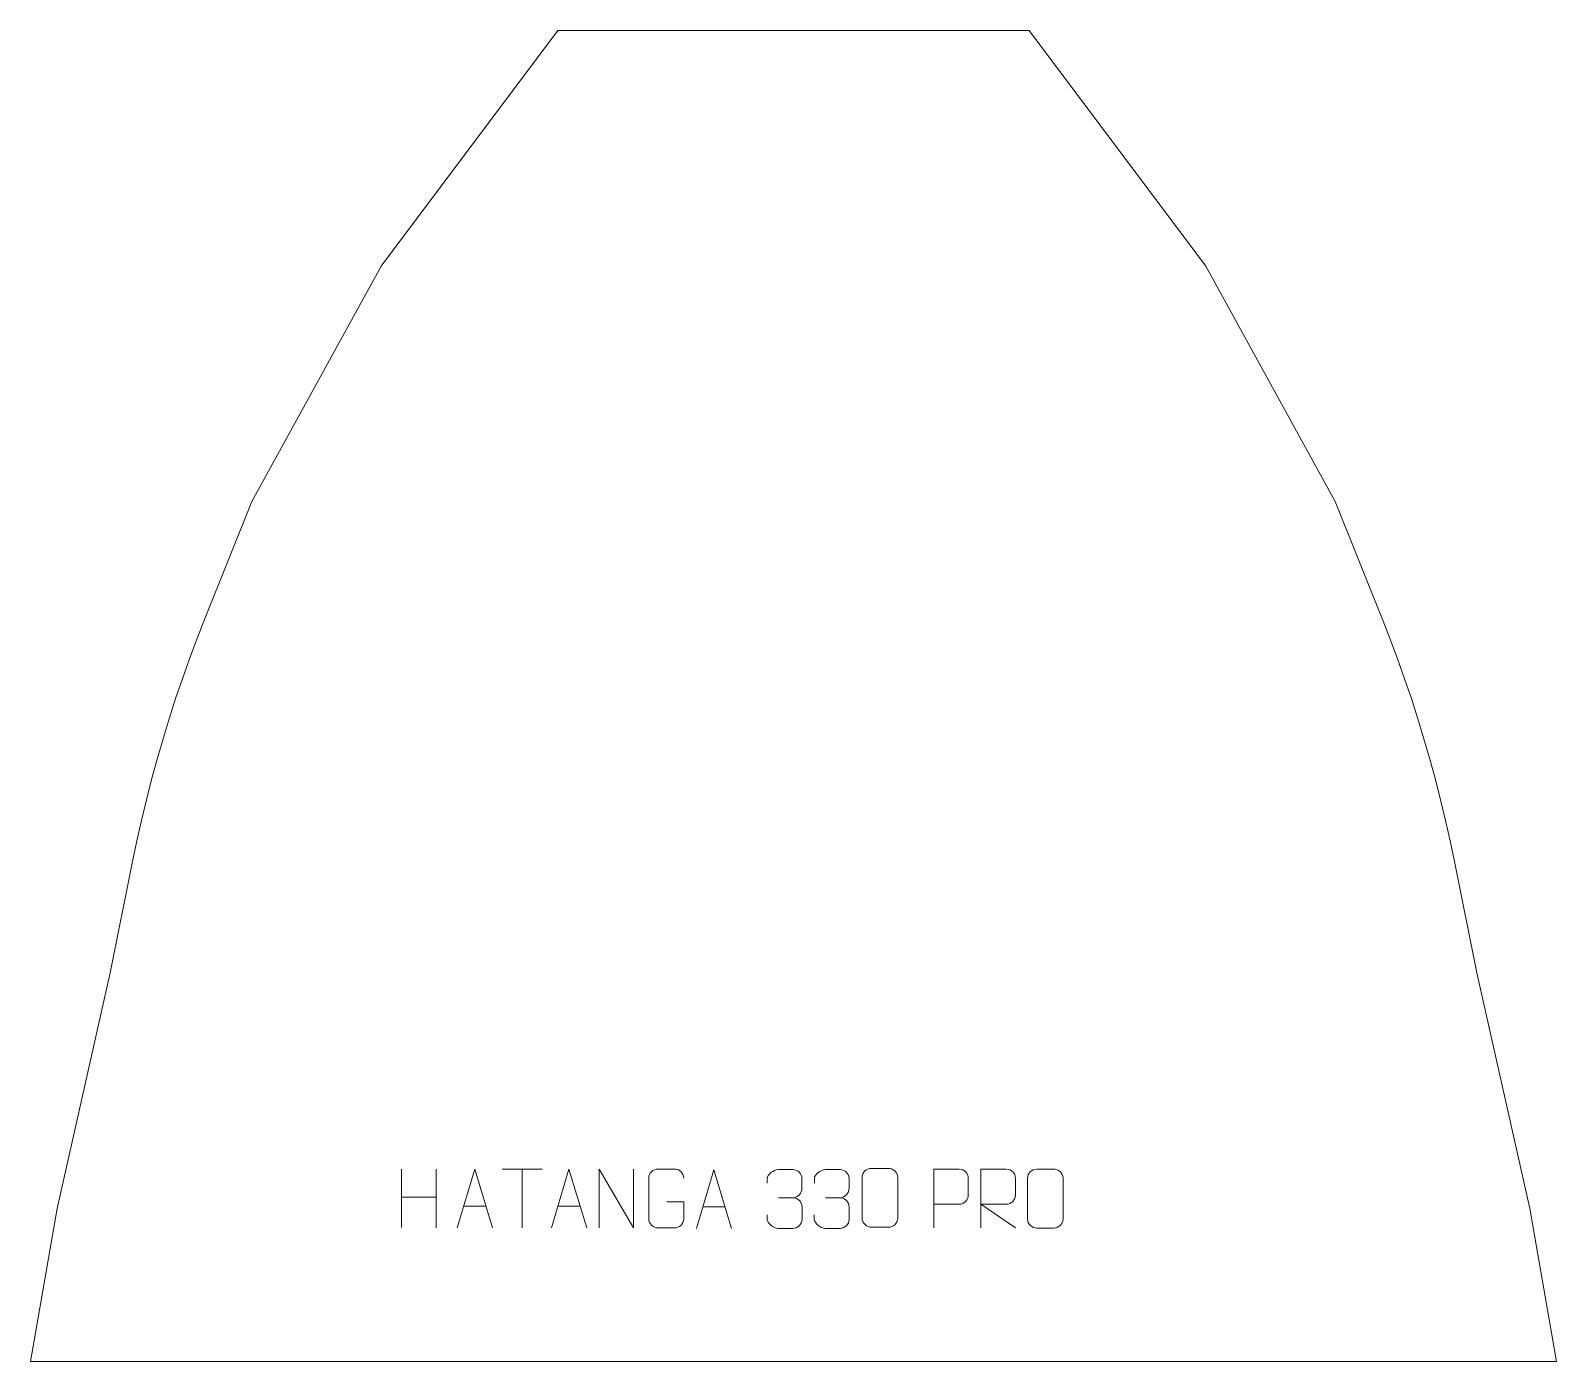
# Model space of a CAD drawing. Header units: millimetres. Extents: x -319 to 329, y 792 to 1357.
import ezdxf

# ---------------------------------------------------------------- set-up
doc = ezdxf.new("R2010")
doc.units = ezdxf.units.MM
doc.header["$MEASUREMENT"] = 0
doc.layers.add('layer 1', color=7, linetype='Continuous')

msp = doc.modelspace()

# ---------------------------------------------------------------- linework, layer by layer
at = {"layer": 'layer 1', "color": 242, "lineweight": 9}
msp.add_open_spline([(-95.0819, 1357.227), (-95.0819, 1357.227), (104.9183, 1357.227), (104.9183, 1357.227), (104.9183, 1357.227), (104.9183, 1357.227), (179.9185, 1257.2274), (179.9185, 1257.2274), (179.9185, 1257.2274), (179.9185, 1257.2274), (234.9185, 1157.2268), (234.9185, 1157.2268), (234.9185, 1157.2268), (234.9185, 1157.2268), (254.9187, 1107.227), (254.9187, 1107.227), (254.9187, 1107.227), (254.9187, 1107.227), (258.1786, 1098.8922), (258.1786, 1098.8922), (258.1786, 1098.8922), (258.1786, 1098.8922), (261.3111, 1090.5075), (261.3111, 1090.5075), (261.3111, 1090.5075), (261.3111, 1090.5075), (264.3159, 1082.0774), (264.3159, 1082.0774), (264.3159, 1082.0774), (264.3159, 1082.0774), (267.1917, 1073.6013), (267.1917, 1073.6013), (267.1917, 1073.6013), (267.1917, 1073.6013), (269.9378, 1065.0831), (269.9378, 1065.0831), (269.9378, 1065.0831), (269.9378, 1065.0831), (272.5535, 1056.524), (272.5535, 1056.524), (272.5535, 1056.524), (272.5535, 1056.524), (275.0391, 1047.9266), (275.0391, 1047.9266), (275.0391, 1047.9266), (275.0391, 1047.9266), (277.3912, 1039.2903), (277.3912, 1039.2903), (277.3912, 1039.2903), (277.3912, 1039.2903), (279.6132, 1030.6203), (279.6132, 1030.6203), (279.6132, 1030.6203), (279.6132, 1030.6203), (281.7015, 1021.9181), (281.7015, 1021.9181), (281.7015, 1021.9181), (281.7015, 1021.9181), (283.6573, 1013.1842), (283.6573, 1013.1842), (283.6573, 1013.1842), (283.6573, 1013.1842), (285.4795, 1004.4216), (285.4795, 1004.4216), (285.4795, 1004.4216), (285.4795, 1004.4216), (294.9188, 957.2269), (294.9188, 957.2269), (294.9188, 957.2269), (294.9188, 957.2269), (317.4192, 857.2274), (317.4192, 857.2274), (317.4192, 857.2274), (317.4192, 857.2274), (328.7941, 792.2266), (328.7941, 792.2266), (328.7941, 792.2266), (328.7941, 792.2266), (-318.9563, 792.2266), (-318.9563, 792.2266), (-318.9563, 792.2266), (-318.9563, 792.2266), (-307.5815, 857.2274), (-307.5815, 857.2274), (-307.5815, 857.2274), (-307.5815, 857.2274), (-285.0814, 957.2269), (-285.0814, 957.2269), (-285.0814, 957.2269), (-285.0814, 957.2269), (-275.6428, 1004.4216), (-275.6428, 1004.4216), (-275.6428, 1004.4216), (-275.6428, 1004.4216), (-273.8195, 1013.1842), (-273.8195, 1013.1842), (-273.8195, 1013.1842), (-273.8195, 1013.1842), (-271.8651, 1021.9181), (-271.8651, 1021.9181), (-271.8651, 1021.9181), (-271.8651, 1021.9181), (-269.7769, 1030.6203), (-269.7769, 1030.6203), (-269.7769, 1030.6203), (-269.7769, 1030.6203), (-267.5548, 1039.2903), (-267.5548, 1039.2903), (-267.5548, 1039.2903), (-267.5548, 1039.2903), (-265.2017, 1047.9266), (-265.2017, 1047.9266), (-265.2017, 1047.9266), (-265.2017, 1047.9266), (-262.7171, 1056.524), (-262.7171, 1056.524), (-262.7171, 1056.524), (-262.7171, 1056.524), (-260.1011, 1065.0831), (-260.1011, 1065.0831), (-260.1011, 1065.0831), (-260.1011, 1065.0831), (-257.3554, 1073.6013), (-257.3554, 1073.6013), (-257.3554, 1073.6013), (-257.3554, 1073.6013), (-254.4796, 1082.0774), (-254.4796, 1082.0774), (-254.4796, 1082.0774), (-254.4796, 1082.0774), (-251.4747, 1090.5075), (-251.4747, 1090.5075), (-251.4747, 1090.5075), (-251.4747, 1090.5075), (-248.3422, 1098.8922), (-248.3422, 1098.8922), (-248.3422, 1098.8922), (-248.3422, 1098.8922), (-245.082, 1107.227), (-245.082, 1107.227), (-245.082, 1107.227), (-245.082, 1107.227), (-225.0821, 1157.2268), (-225.0821, 1157.2268), (-225.0821, 1157.2268), (-225.0821, 1157.2268), (-170.0808, 1257.2274), (-170.0808, 1257.2274), (-170.0808, 1257.2274), (-170.0808, 1257.2274), (-95.0819, 1357.227), (-95.0819, 1357.227)], degree=3, knots=[0, 0, 0, 0, 0.02564103, 0.02564103, 0.02564103, 0.02564103, 0.05128205, 0.05128205, 0.05128205, 0.05128205, 0.07692308, 0.07692308, 0.07692308, 0.07692308, 0.1025641, 0.1025641, 0.1025641, 0.1025641, 0.12820513, 0.12820513, 0.12820513, 0.12820513, 0.15384615, 0.15384615, 0.15384615, 0.15384615, 0.17948718, 0.17948718, 0.17948718, 0.17948718, 0.20512821, 0.20512821, 0.20512821, 0.20512821, 0.23076923, 0.23076923, 0.23076923, 0.23076923, 0.25641026, 0.25641026, 0.25641026, 0.25641026, 0.28205128, 0.28205128, 0.28205128, 0.28205128, 0.30769231, 0.30769231, 0.30769231, 0.30769231, 0.33333333, 0.33333333, 0.33333333, 0.33333333, 0.35897436, 0.35897436, 0.35897436, 0.35897436, 0.38461538, 0.38461538, 0.38461538, 0.38461538, 0.41025641, 0.41025641, 0.41025641, 0.41025641, 0.43589744, 0.43589744, 0.43589744, 0.43589744, 0.46153846, 0.46153846, 0.46153846, 0.46153846, 0.48717949, 0.48717949, 0.48717949, 0.48717949, 0.51282051, 0.51282051, 0.51282051, 0.51282051, 0.53846154, 0.53846154, 0.53846154, 0.53846154, 0.56410256, 0.56410256, 0.56410256, 0.56410256, 0.58974359, 0.58974359, 0.58974359, 0.58974359, 0.61538462, 0.61538462, 0.61538462, 0.61538462, 0.64102564, 0.64102564, 0.64102564, 0.64102564, 0.66666667, 0.66666667, 0.66666667, 0.66666667, 0.69230769, 0.69230769, 0.69230769, 0.69230769, 0.71794872, 0.71794872, 0.71794872, 0.71794872, 0.74358974, 0.74358974, 0.74358974, 0.74358974, 0.76923077, 0.76923077, 0.76923077, 0.76923077, 0.79487179, 0.79487179, 0.79487179, 0.79487179, 0.82051282, 0.82051282, 0.82051282, 0.82051282, 0.84615385, 0.84615385, 0.84615385, 0.84615385, 0.87179487, 0.87179487, 0.87179487, 0.87179487, 0.8974359, 0.8974359, 0.8974359, 0.8974359, 0.92307692, 0.92307692, 0.92307692, 0.92307692, 0.94871795, 0.94871795, 0.94871795, 0.94871795, 1, 1, 1, 1], dxfattribs=at)
at = {"layer": 'layer 1', "color": 250, "lineweight": 9}
for points in [[(-161.4218, 873.9144), (-161.4218, 873.9144), (-161.4218, 849.1369), (-161.4218, 849.1369)], [(-146.7785, 873.9144), (-146.7785, 873.9144), (-146.7785, 848.9609), (-146.7785, 848.9609)], [(-118.8087, 873.8909), (-118.8087, 873.8909), (-101.8215, 873.8909), (-101.8215, 873.8909)], [(-110.3149, 848.9609), (-110.3149, 848.9609), (-110.3149, 873.9144), (-110.3149, 873.9144)], [(-161.4218, 862.0321), (-161.4218, 862.0321), (-146.7785, 862.0325), (-146.7785, 862.0325)], [(-1.503, 861.7139), (-1.503, 861.7139), (4.6934, 861.7139), (4.6934, 861.7139)], [(18.497, 861.7139), (18.497, 861.7139), (24.6934, 861.7139), (24.6934, 861.7139)], [(-135.063, 858.2103), (-135.063, 858.2103), (-125.5673, 858.2103), (-125.5673, 858.2103)], [(-95.063, 858.2103), (-95.063, 858.2103), (-85.5673, 858.2103), (-85.5673, 858.2103)], [(-33.5959, 857.9393), (-33.5959, 857.9393), (-24.1002, 857.9393), (-24.1002, 857.9393)]]:
    msp.add_open_spline(points, degree=3, dxfattribs=at)
for points, knots in [([(-137.7856, 848.9609), (-137.7856, 848.9609), (-130.4146, 873.9144), (-130.4146, 873.9144), (-130.4146, 873.9144), (-130.4146, 873.9144), (-122.8447, 848.9609), (-122.8447, 848.9609)], [0, 0, 0, 0, 0.33333333, 0.33333333, 0.33333333, 0.33333333, 1, 1, 1, 1]), ([(-97.7856, 848.9609), (-97.7856, 848.9609), (-90.4146, 873.9144), (-90.4146, 873.9144), (-90.4146, 873.9144), (-90.4146, 873.9144), (-82.8447, 848.9609), (-82.8447, 848.9609)], [0, 0, 0, 0, 0.33333333, 0.33333333, 0.33333333, 0.33333333, 1, 1, 1, 1]), ([(-77.6426, 848.9609), (-77.6426, 848.9609), (-77.6426, 873.9144), (-77.6426, 873.9144), (-77.6426, 873.9144), (-77.6426, 873.9144), (-62.9878, 848.9609), (-62.9878, 848.9609), (-62.9878, 848.9609), (-62.9878, 848.9609), (-62.9878, 873.9144), (-62.9878, 873.9144)], [0, 0, 0, 0, 0.25, 0.25, 0.25, 0.25, 0.5, 0.5, 0.5, 0.5, 1, 1, 1, 1]), ([(-48.8481, 859.9393), (-48.8481, 859.9393), (-41.68, 859.9393), (-41.68, 859.9393), (-41.68, 859.9393), (-41.68, 859.9393), (-41.68, 852.7712), (-41.68, 852.7712), (-41.68, 852.7712), (-41.8197, 850.4478), (-43.4969, 848.9682), (-45.6447, 848.9574), (-45.6447, 848.9574), (-47.9765, 848.9578), (-50.3085, 848.9578), (-52.64, 848.9574), (-52.64, 848.9574), (-54.5649, 848.852), (-56.5371, 850.7365), (-56.5259, 852.7538), (-56.5259, 852.7538), (-56.5255, 858.5239), (-56.5255, 864.2936), (-56.5259, 870.0629), (-56.5259, 870.0629), (-56.5217, 872.201), (-54.7749, 873.9202), (-52.6226, 873.9068), (-52.6226, 873.9068), (-50.2969, 873.9068), (-47.9708, 873.9068), (-45.6447, 873.9068), (-45.6447, 873.9068), (-43.698, 873.9422), (-41.7066, 872.4507), (-41.68, 870.013)], [0, 0, 0, 0, 0.1, 0.1, 0.1, 0.1, 0.2, 0.2, 0.2, 0.2, 0.3, 0.3, 0.3, 0.3, 0.4, 0.4, 0.4, 0.4, 0.5, 0.5, 0.5, 0.5, 0.6, 0.6, 0.6, 0.6, 0.7, 0.7, 0.7, 0.7, 0.8, 0.8, 0.8, 0.8, 1, 1, 1, 1]), ([(-36.3185, 848.6899), (-36.3185, 848.6899), (-28.9475, 873.6434), (-28.9475, 873.6434), (-28.9475, 873.6434), (-28.9475, 873.6434), (-21.3776, 848.6899), (-21.3776, 848.6899)], [0, 0, 0, 0, 0.33333333, 0.33333333, 0.33333333, 0.33333333, 1, 1, 1, 1]), ([(-6.2127, 867.9591), (-6.2127, 867.9591), (-6.2127, 869.8163), (-6.2127, 869.8163), (-6.2127, 869.8163), (-6.227, 871.5582), (-3.5625, 873.6763), (-1.5034, 873.6536), (-1.5034, 873.6536), (0.5607, 873.6536), (2.6247, 873.6536), (4.6884, 873.6536), (4.6884, 873.6536), (6.8829, 873.6624), (8.4812, 871.8156), (8.5256, 869.9035), (8.5256, 869.9035), (8.5252, 868.4684), (8.5252, 867.0333), (8.5256, 865.5978), (8.5256, 865.5978), (8.477, 863.9443), (6.8744, 861.7143), (4.6761, 861.7243), (4.6761, 861.7243), (6.8798, 861.7131), (8.4878, 859.9099), (8.5418, 857.8504), (8.5418, 857.8504), (8.5414, 856.0657), (8.5414, 854.281), (8.5418, 852.4959), (8.5418, 852.4959), (8.5519, 850.4345), (6.497, 848.6714), (4.6761, 848.6795), (4.6761, 848.6795), (2.6108, 848.6798), (0.5456, 848.6798), (-1.52, 848.6795), (-1.52, 848.6795), (-3.6886, 848.691), (-6.2196, 851.0912), (-6.2382, 852.553), (-6.2382, 852.553), (-6.2382, 852.553), (-6.2382, 854.4616), (-6.2382, 854.4616)], [0, 0, 0, 0, 0.07692308, 0.07692308, 0.07692308, 0.07692308, 0.15384615, 0.15384615, 0.15384615, 0.15384615, 0.23076923, 0.23076923, 0.23076923, 0.23076923, 0.30769231, 0.30769231, 0.30769231, 0.30769231, 0.38461538, 0.38461538, 0.38461538, 0.38461538, 0.46153846, 0.46153846, 0.46153846, 0.46153846, 0.53846154, 0.53846154, 0.53846154, 0.53846154, 0.61538462, 0.61538462, 0.61538462, 0.61538462, 0.69230769, 0.69230769, 0.69230769, 0.69230769, 0.76923077, 0.76923077, 0.76923077, 0.76923077, 0.84615385, 0.84615385, 0.84615385, 0.84615385, 1, 1, 1, 1]), ([(13.7873, 867.9591), (13.7873, 867.9591), (13.7873, 869.8163), (13.7873, 869.8163), (13.7873, 869.8163), (13.773, 871.5582), (16.4375, 873.6763), (18.4966, 873.6536), (18.4966, 873.6536), (20.5607, 873.6536), (22.6247, 873.6536), (24.6884, 873.6536), (24.6884, 873.6536), (26.8829, 873.6624), (28.4812, 871.8156), (28.5256, 869.9035), (28.5256, 869.9035), (28.5252, 868.4684), (28.5252, 867.0333), (28.5256, 865.5978), (28.5256, 865.5978), (28.477, 863.9443), (26.8744, 861.7143), (24.6761, 861.7243), (24.6761, 861.7243), (26.8798, 861.7131), (28.4878, 859.9099), (28.5418, 857.8504), (28.5418, 857.8504), (28.5414, 856.0657), (28.5414, 854.281), (28.5418, 852.4959), (28.5418, 852.4959), (28.5519, 850.4345), (26.497, 848.6714), (24.6761, 848.6795), (24.6761, 848.6795), (22.6108, 848.6798), (20.5456, 848.6798), (18.48, 848.6795), (18.48, 848.6795), (16.3114, 848.691), (13.7804, 851.0912), (13.7618, 852.553), (13.7618, 852.553), (13.7618, 852.553), (13.7618, 854.4616), (13.7618, 854.4616)], [0, 0, 0, 0, 0.07692308, 0.07692308, 0.07692308, 0.07692308, 0.15384615, 0.15384615, 0.15384615, 0.15384615, 0.23076923, 0.23076923, 0.23076923, 0.23076923, 0.30769231, 0.30769231, 0.30769231, 0.30769231, 0.38461538, 0.38461538, 0.38461538, 0.38461538, 0.46153846, 0.46153846, 0.46153846, 0.46153846, 0.53846154, 0.53846154, 0.53846154, 0.53846154, 0.61538462, 0.61538462, 0.61538462, 0.61538462, 0.69230769, 0.69230769, 0.69230769, 0.69230769, 0.76923077, 0.76923077, 0.76923077, 0.76923077, 0.84615385, 0.84615385, 0.84615385, 0.84615385, 1, 1, 1, 1]), ([(38.0145, 874.2132), (40.3806, 874.2132), (42.7471, 874.2132), (45.1136, 874.2132), (45.1136, 874.2132), (47.0941, 874.2488), (49.1201, 872.7545), (49.1472, 870.3124), (49.1472, 870.3124), (49.1468, 864.555), (49.1468, 858.7972), (49.1472, 853.039), (49.1472, 853.039), (49.0051, 850.7114), (47.2987, 849.2291), (45.1136, 849.2183), (45.1136, 849.2183), (42.7412, 849.2187), (40.3688, 849.2187), (37.9968, 849.2183), (37.9968, 849.2183), (36.0383, 849.1127), (34.0319, 851.0006), (34.0433, 853.0216), (34.0433, 853.0216), (34.0437, 858.8022), (34.0437, 864.5825), (34.0433, 870.3623), (34.0433, 870.3623), (34.0476, 872.5043), (35.8247, 874.2268), (38.0145, 874.2132)], [0, 0, 0, 0, 0.11111111, 0.11111111, 0.11111111, 0.11111111, 0.22222222, 0.22222222, 0.22222222, 0.22222222, 0.33333333, 0.33333333, 0.33333333, 0.33333333, 0.44444444, 0.44444444, 0.44444444, 0.44444444, 0.55555556, 0.55555556, 0.55555556, 0.55555556, 0.66666667, 0.66666667, 0.66666667, 0.66666667, 0.77777778, 0.77777778, 0.77777778, 0.77777778, 1, 1, 1, 1]), ([(64.4632, 848.8918), (64.4632, 848.8918), (64.4632, 873.8454), (64.4632, 873.8454), (64.4632, 873.8454), (68.0582, 873.8454), (71.6535, 873.8454), (75.2489, 873.8454), (75.2489, 873.8454), (77.5741, 873.8075), (79.1315, 872.3174), (79.1273, 869.9513), (79.1273, 869.9513), (79.1269, 867.9156), (79.1269, 864.8563), (79.1273, 862.8203), (79.1273, 862.8203), (79.1208, 860.9449), (77.3086, 859.003), (75.299, 858.9839), (75.299, 858.9839), (75.299, 858.9839), (64.4632, 858.9839), (64.4632, 858.9839)], [0, 0, 0, 0, 0.14285714, 0.14285714, 0.14285714, 0.14285714, 0.28571429, 0.28571429, 0.28571429, 0.28571429, 0.42857143, 0.42857143, 0.42857143, 0.42857143, 0.57142857, 0.57142857, 0.57142857, 0.57142857, 0.71428571, 0.71428571, 0.71428571, 0.71428571, 1, 1, 1, 1]), ([(84.4633, 848.8919), (84.4633, 848.8919), (84.4633, 873.8454), (84.4633, 873.8454), (84.4633, 873.8454), (88.0581, 873.8454), (91.6536, 873.8454), (95.2488, 873.8454), (95.2488, 873.8454), (97.5741, 873.8077), (99.1314, 872.3177), (99.1273, 869.9513), (99.1273, 869.9513), (99.1269, 867.9158), (99.1269, 864.8564), (99.1273, 862.8204), (99.1273, 862.8204), (99.1208, 860.9449), (97.3085, 859.0031), (95.299, 858.984), (95.299, 858.984), (95.299, 858.984), (84.4633, 858.984), (84.4633, 858.984), (84.4633, 858.984), (84.4633, 858.984), (99.118, 848.8919), (99.118, 848.8919)], [0, 0, 0, 0, 0.125, 0.125, 0.125, 0.125, 0.25, 0.25, 0.25, 0.25, 0.375, 0.375, 0.375, 0.375, 0.5, 0.5, 0.5, 0.5, 0.625, 0.625, 0.625, 0.625, 0.75, 0.75, 0.75, 0.75, 1, 1, 1, 1]), ([(108.2146, 873.8679), (110.5807, 873.8679), (112.9472, 873.8679), (115.3137, 873.8679), (115.3137, 873.8679), (117.2942, 873.9035), (119.3202, 872.4092), (119.3473, 869.9671), (119.3473, 869.9671), (119.3469, 864.2097), (119.3469, 858.4519), (119.3473, 852.6937), (119.3473, 852.6937), (119.2052, 850.3661), (117.4988, 848.8838), (115.3137, 848.873), (115.3137, 848.873), (112.9413, 848.8734), (110.5689, 848.8734), (108.1969, 848.873), (108.1969, 848.873), (106.2384, 848.7674), (104.232, 850.6553), (104.2434, 852.6763), (104.2434, 852.6763), (104.2438, 858.4569), (104.2438, 864.2372), (104.2434, 870.017), (104.2434, 870.017), (104.2477, 872.159), (106.0248, 873.8815), (108.2146, 873.8679)], [0, 0, 0, 0, 0.11111111, 0.11111111, 0.11111111, 0.11111111, 0.22222222, 0.22222222, 0.22222222, 0.22222222, 0.33333333, 0.33333333, 0.33333333, 0.33333333, 0.44444444, 0.44444444, 0.44444444, 0.44444444, 0.55555556, 0.55555556, 0.55555556, 0.55555556, 0.66666667, 0.66666667, 0.66666667, 0.66666667, 0.77777778, 0.77777778, 0.77777778, 0.77777778, 1, 1, 1, 1])]:
    msp.add_open_spline(points, degree=3, knots=knots, dxfattribs=at)

doc.saveas('drawing.dxf')
